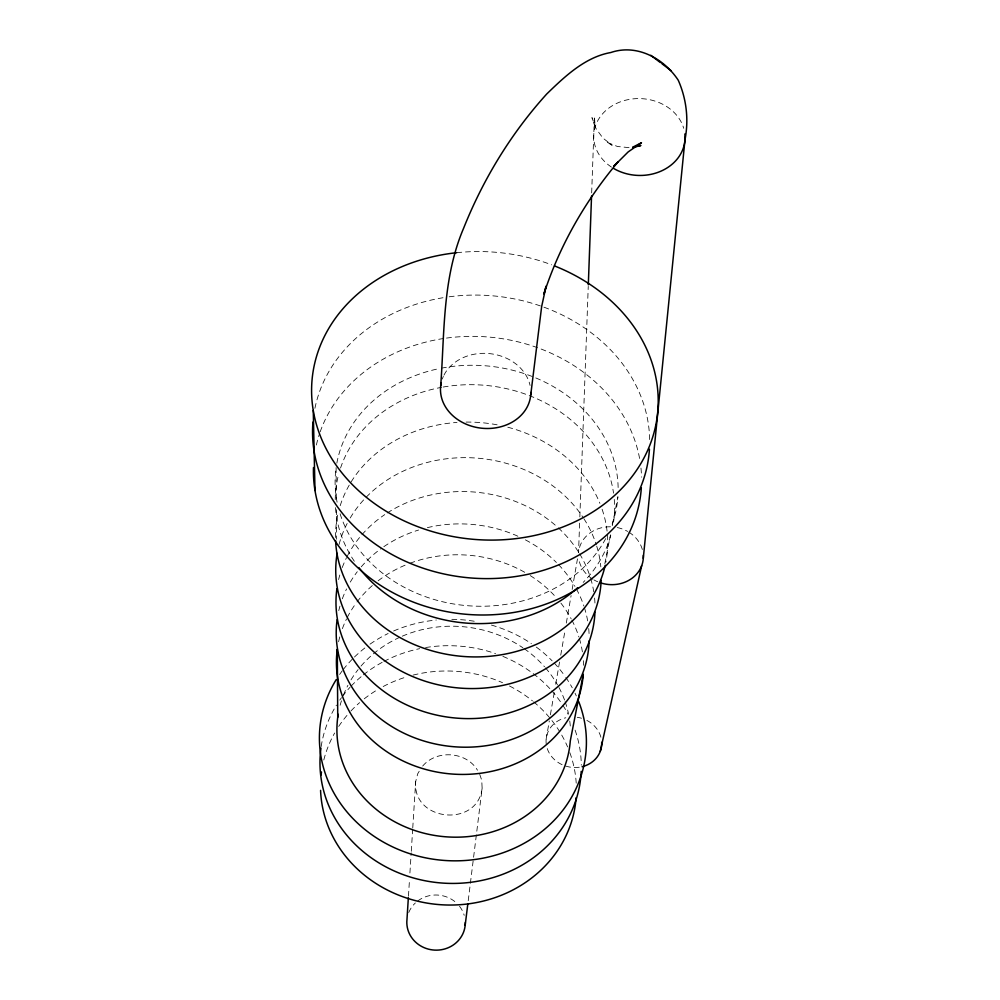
<?xml version="1.0" encoding="UTF-8"?>
<svg xmlns="http://www.w3.org/2000/svg" width="1000" height="1000" viewBox="0 0 1000 1000"><rect width="100%" height="100%" fill="white"/><g stroke="black" fill="none" stroke-linecap="round" stroke-linejoin="round"><path stroke-width="0.75" stroke-dasharray="5 3.75" d="M579.612 523.15L578.538 552.75A32.513 28.863 7.8 0 1 611.65 526.825M579.837 516.925L588.25 286.388M591.663 192.925L594.425 116.275L595.125 127.112L591.962 117.613L596.05 128.663L602.925 138.088L612.137 145.262L606.55 142.1L617.463 146.488L629.175 147.65M408.45 896.237L409.525 879.188M409.913 872.987L411.188 852.825M411.287 851.275L412.65 829.575M412.75 828.025L415.688 781.513L417.713 773.787L419.663 770.5M468.225 900.675L482.125 788.225L481.75 780.275L479.525 773.75M546.125 739.275L549.312 720.938M550.375 714.812L554.362 691.888M555.688 684.237L559.675 661.3M560.737 655.188L564.987 630.725M566.312 623.075L571.1 595.562M572.163 589.438L577.475 558.862M604.837 563.725L610.475 534.812M612.25 525.65L617.9 496.725A141.7 120.275 5.5 0 1 610.875 527.475M482.125 788.225C477.55 828.012 411.987 821.562 415.688 781.513M422.688 766.05C436.625 749.4 466.362 751.513 477.488 770.225M336.112 467.587L336.337 501.863M336.388 509.675L336.587 539.225M340.138 705.263A116.912 105.4 4.9 0 1 341.438 700.825M343.5 695.025A116.912 105.4 4.9 0 1 347.938 685.275M350.988 679.862A116.912 105.4 4.9 0 1 358.088 669.625M360.988 666.1A116.912 105.4 4.9 0 1 400.875 636.8M402.275 636.188A116.912 105.4 4.9 0 1 522.888 647.775M524.15 648.637A116.912 105.4 4.9 0 1 544.525 666.75M545.513 667.875A116.912 105.4 4.9 0 1 557.537 684.925M558.95 687.487A116.912 105.4 4.9 0 1 564.625 700.212M565.138 701.663A116.912 105.4 4.9 0 1 568.45 713.5M569.75 721.012A116.912 105.4 4.9 0 1 570.45 728.662M339.625 674.463A133.588 120.662 4.8 0 1 342.312 670.75M343.25 669.55A133.588 120.662 4.8 0 1 353.363 658.1M354.462 657.025A133.588 120.662 4.8 0 1 367.5 645.975M370.012 644.163A133.588 120.662 4.8 0 1 388.125 633.513M393.638 630.988A133.588 120.662 4.8 0 1 436.362 620.025M451.825 619.338A133.588 120.662 4.8 0 1 474.825 621.325M491.438 625.075A133.588 120.662 4.8 0 1 531.375 643.612M536.3 647.087A133.588 120.662 4.8 0 1 552.137 660.837M554.175 662.962A133.588 120.662 4.8 0 1 564.925 676.125M565.812 677.387A133.588 120.662 4.8 0 1 572.25 687.8M575.025 693.162A133.588 120.662 4.8 0 1 576.312 695.913M338.6 641.762A123.675 109.712 5.1 0 1 340.062 635.862M342.4 628.625A123.675 109.712 5.1 0 1 346.55 618.913M347.225 617.55A123.675 109.712 5.1 0 1 356.1 603.175M357.025 601.95A123.675 109.712 5.1 0 1 372.312 585.562M378.125 580.8A123.675 109.712 5.1 0 1 407.137 564.35M410 563.237A123.675 109.712 5.1 0 1 524.975 572.438M530.225 575.588A123.675 109.712 5.1 0 1 555.825 597.1M560.887 603.112A123.675 109.712 5.1 0 1 571.112 618.688M571.838 620.037A123.675 109.712 5.1 0 1 578.9 637M579.35 638.45A123.675 109.712 5.1 0 1 582.587 653.175M583.362 660.713A123.675 109.712 5.1 0 1 583.538 665.263M321.175 746.575A130.75 118.775 4.7 0 1 336.463 705.138M339.75 700.113A130.75 118.775 4.7 0 1 341.488 697.663M342.388 696.45A130.75 118.775 4.7 0 1 350.05 687.262M351.075 686.162A130.75 118.775 4.7 0 1 362.238 675.775M363.425 674.812A130.75 118.775 4.7 0 1 382.587 662.125M383.963 661.4A130.75 118.775 4.7 0 1 419.663 648.662M425.575 647.562A130.75 118.775 4.7 0 1 495.55 653.6M502.875 656.375A130.75 118.775 4.7 0 1 549.825 688.612M551.85 690.85A130.75 118.775 4.7 0 1 562.05 704.062M562.888 705.325A130.75 118.775 4.7 0 1 568.2 714.362M575.1 730.138A130.75 118.775 4.7 0 1 581.3 765.175M323.8 759.975A128.025 116.95 4.6 0 1 334.65 733.025M338.7 726.413A128.025 116.95 4.6 0 1 349.95 712.038M350.962 710.95A128.025 116.95 4.6 0 1 359.6 702.65M364.225 698.825A128.025 116.95 4.6 0 1 377.85 689.5M383.175 686.525A128.025 116.95 4.6 0 1 407.163 676.725M413.137 675.088A128.025 116.95 4.6 0 1 502.525 682.688M509.5 686A128.025 116.95 4.6 0 1 532.463 700.875M533.638 701.838A128.025 116.95 4.6 0 1 567.587 746.9M569.85 752.65A128.025 116.95 4.6 0 1 576.263 784M314.913 408.325A168.8 141.488 5.6 0 1 443 297.725M449.175 296.8A168.8 141.488 5.6 0 1 649.663 440M456.763 252.7A173.575 143.95 5.7 0 1 551.675 264.825M316.363 445.025A164.288 139.075 5.5 0 1 319.675 433.275M320.175 431.838A164.288 139.075 5.5 0 1 444.988 338.3M446.5 338.088A164.288 139.075 5.5 0 1 639.95 460.525M640.962 468.075A164.288 139.075 5.5 0 1 641.538 477.175M605.712 538.587A141.7 120.275 5.5 0 1 464.888 605.462A141.7 120.275 5.5 0 1 339.725 512.625M337.088 502.163A141.7 120.275 5.5 0 1 335.925 469.062M336.838 463.175A141.7 120.275 5.5 0 1 439.862 368.475M441.388 368.175A141.7 120.275 5.5 0 1 618.15 489.275M610.75 535.513A139.85 119.25 5.5 0 1 583.2 582.375M354.325 561.263A139.85 119.25 5.5 0 1 335.45 507.125M335.238 499.613A139.85 119.25 5.5 0 1 338.738 474.038M340.55 468.013A139.85 119.25 5.5 0 1 441.675 387.312M443.175 387.038A139.85 119.25 5.5 0 1 613.55 493.162M614.25 499.4A139.85 119.25 5.5 0 1 613.075 525.262M335.5 537.513A136.287 117.25 5.4 0 1 338.525 511.637M340.2 505.688A136.287 117.25 5.4 0 1 457.013 422.438M466.05 422.088A136.287 117.25 5.4 0 1 497.488 424.888M507.8 427.225A136.287 117.25 5.4 0 1 599.913 503.363M602.1 509.225A136.287 117.25 5.4 0 1 605.875 562.225M339.062 544.462A132.9 115.288 5.3 0 1 347.25 523.312M350.225 517.962A132.9 115.288 5.3 0 1 464.663 457.65A132.9 115.288 5.3 0 1 583.088 517.463M583.9 518.713A132.9 115.288 5.3 0 1 596.275 544.725M596.725 546.175A132.9 115.288 5.3 0 1 600.825 566.875M338.775 610.638A126.6 111.525 5.2 0 1 339.938 606.15M342.325 598.8A126.6 111.525 5.2 0 1 346.575 588.925M350.275 582.1A126.6 111.525 5.2 0 1 357.287 571.7M361.238 566.838A126.6 111.525 5.2 0 1 381.337 548.425M383.837 546.675A126.6 111.525 5.2 0 1 418.587 530.037M427.388 527.638A126.6 111.525 5.2 0 1 518.587 536.538M525.413 539.875A126.6 111.525 5.2 0 1 556.4 562.475M558.538 564.637A126.6 111.525 5.2 0 1 574.925 586.35M576.388 588.925A126.6 111.525 5.2 0 1 583.888 606.05M584.375 607.537A126.6 111.525 5.2 0 1 587.675 620.938M588.713 628.562A126.6 111.525 5.2 0 1 589.113 634.725M338.612 579.562A129.675 113.387 5.3 0 1 339.8 575M342.25 567.525A129.675 113.387 5.3 0 1 346.538 557.638M347.212 556.312A129.675 113.387 5.3 0 1 384.75 514.612M387.225 512.975A129.675 113.387 5.3 0 1 557.163 526.838M558.275 527.85A129.675 113.387 5.3 0 1 578.837 552.513M579.625 553.812A129.675 113.387 5.3 0 1 590.25 577.112M590.7 578.538A129.675 113.387 5.3 0 1 593.775 591.825M594.587 598.038A129.675 113.387 5.3 0 1 595 604.3M442.287 379.025A45.25 37.5 5.7 0 1 443.35 376.413M443.963 375.138A45.25 37.5 5.7 0 1 490.45 353.713A45.25 37.5 5.7 0 1 530.075 385.438M408.75 912.513A29.25 27.562 3.6 0 1 415.35 902.962M417.612 901.05A29.25 27.562 3.6 0 1 455.412 902.038M459.525 906.287A29.25 27.562 3.6 0 1 464.212 915.325M579.263 767.237A27.95 25.162 11.9 0 1 564.8 765.775M562.087 764.675A27.95 25.162 11.9 0 1 546.525 745.888M546.3 744.575A27.95 25.162 11.9 0 1 565.788 717.763M577.25 717.3A27.95 25.162 11.9 0 1 581.525 718.25M586.888 720.413A27.95 25.162 11.9 0 1 601.175 738.325M597.737 581.788A32.513 28.863 7.8 0 1 593.95 579.913M592.762 579.2A32.513 28.863 7.8 0 1 579.025 560.3M617.225 527.537A32.513 28.863 7.8 0 1 627.663 531.438M628.837 532.137A32.513 28.863 7.8 0 1 642.675 550.788M611.487 167.113A45.688 38.425 2.4 0 1 614.4 104.537A45.688 38.425 2.4 0 1 683.713 128.3"/><path stroke-width="1.5" d="M588.312 284.825L591.55 196.038M408.35 897.788L406.975 919.5A29.25 27.562 3.6 0 0 434.712 950.113A29.25 27.562 3.6 0 0 465.3 922.438M440.688 385.863C444.613 332.887 442.287 278.1 463.612 228.238C483.237 179.075 511.15 133.262 546.725 94C564.812 76.463 585.125 57.062 610.812 52.525C636.925 43.6 663.938 58.463 678.263 80.25C686.5 98.912 688.9 119.675 684.987 139.713L643.275 558.337M465.175 925.325L467.837 903.75M530.688 395.238L541.65 306.575L546.1 286.112L543.913 294C559.55 245.613 585.4 200.725 618.075 161.863L613.862 166.163L628.175 151.912L641.475 142.725L632.688 147.213M600.262 751.338L641.663 565.712M632.775 147.525L640.875 145.512L636.487 146.312M650.825 55.3L660.413 62.613M661.963 63.725L671.275 70.838M313.263 410.425L314.988 490.487M337.738 717.275L337.3 649.175A123.675 109.712 5.1 0 0 448.475 773.713A123.675 109.712 5.1 0 0 583.275 674.275L570.288 740.888A116.912 105.4 4.9 0 1 441.025 836.338A116.912 105.4 4.9 0 1 338.188 714.262M578.675 701.513A133.588 120.662 4.8 0 1 441.875 860.238A133.588 120.662 4.8 0 1 336.262 679.562M581.2 771.375A130.75 118.775 4.7 0 1 439.9 882.862A130.75 118.775 4.7 0 1 320.962 748.1M576.112 797.725A128.025 116.95 4.6 0 1 446.3 904.987A128.025 116.95 4.6 0 1 320.575 790.375M321.1 775A128.025 116.95 4.6 0 1 321.475 771.975M554.55 265.938A173.575 143.95 5.7 0 1 612.337 497.463A173.575 143.95 5.7 0 1 332.375 459.575A173.575 143.95 5.7 0 1 456.763 252.7M649.438 449.2A168.8 141.488 5.6 0 1 470.725 577.962A168.8 141.488 5.6 0 1 312.962 422.013M641.325 487.738A164.288 139.075 5.5 0 1 470.863 614.637A164.288 139.075 5.5 0 1 313.475 467.537M577.638 587.725A139.85 119.25 5.5 0 1 358.837 567.55M605.237 565.25A136.287 117.25 5.4 0 1 461.087 656.275A136.287 117.25 5.4 0 1 335.588 540.612M601.163 580.45A132.9 115.288 5.3 0 1 456.362 687.763A132.9 115.288 5.3 0 1 337.15 553.325M589.138 640.863A126.6 111.525 5.2 0 1 453.562 746.7A126.6 111.525 5.2 0 1 337.113 619.688M594.975 612.1A129.675 113.387 5.3 0 1 455.363 718.012A129.675 113.387 5.3 0 1 336.9 588.75M530.825 392.45A45.25 37.5 5.7 0 1 481.688 428.212A45.25 37.5 5.7 0 1 441.138 383.113M601.7 742.288A27.95 25.162 11.9 0 1 582.1 766.7M643.312 555.312A32.513 28.863 7.8 0 1 600.388 582.788M684.85 133.963A45.688 38.425 2.4 0 1 662.738 170.338A45.688 38.425 2.4 0 1 613.913 168.612"/></g></svg>
